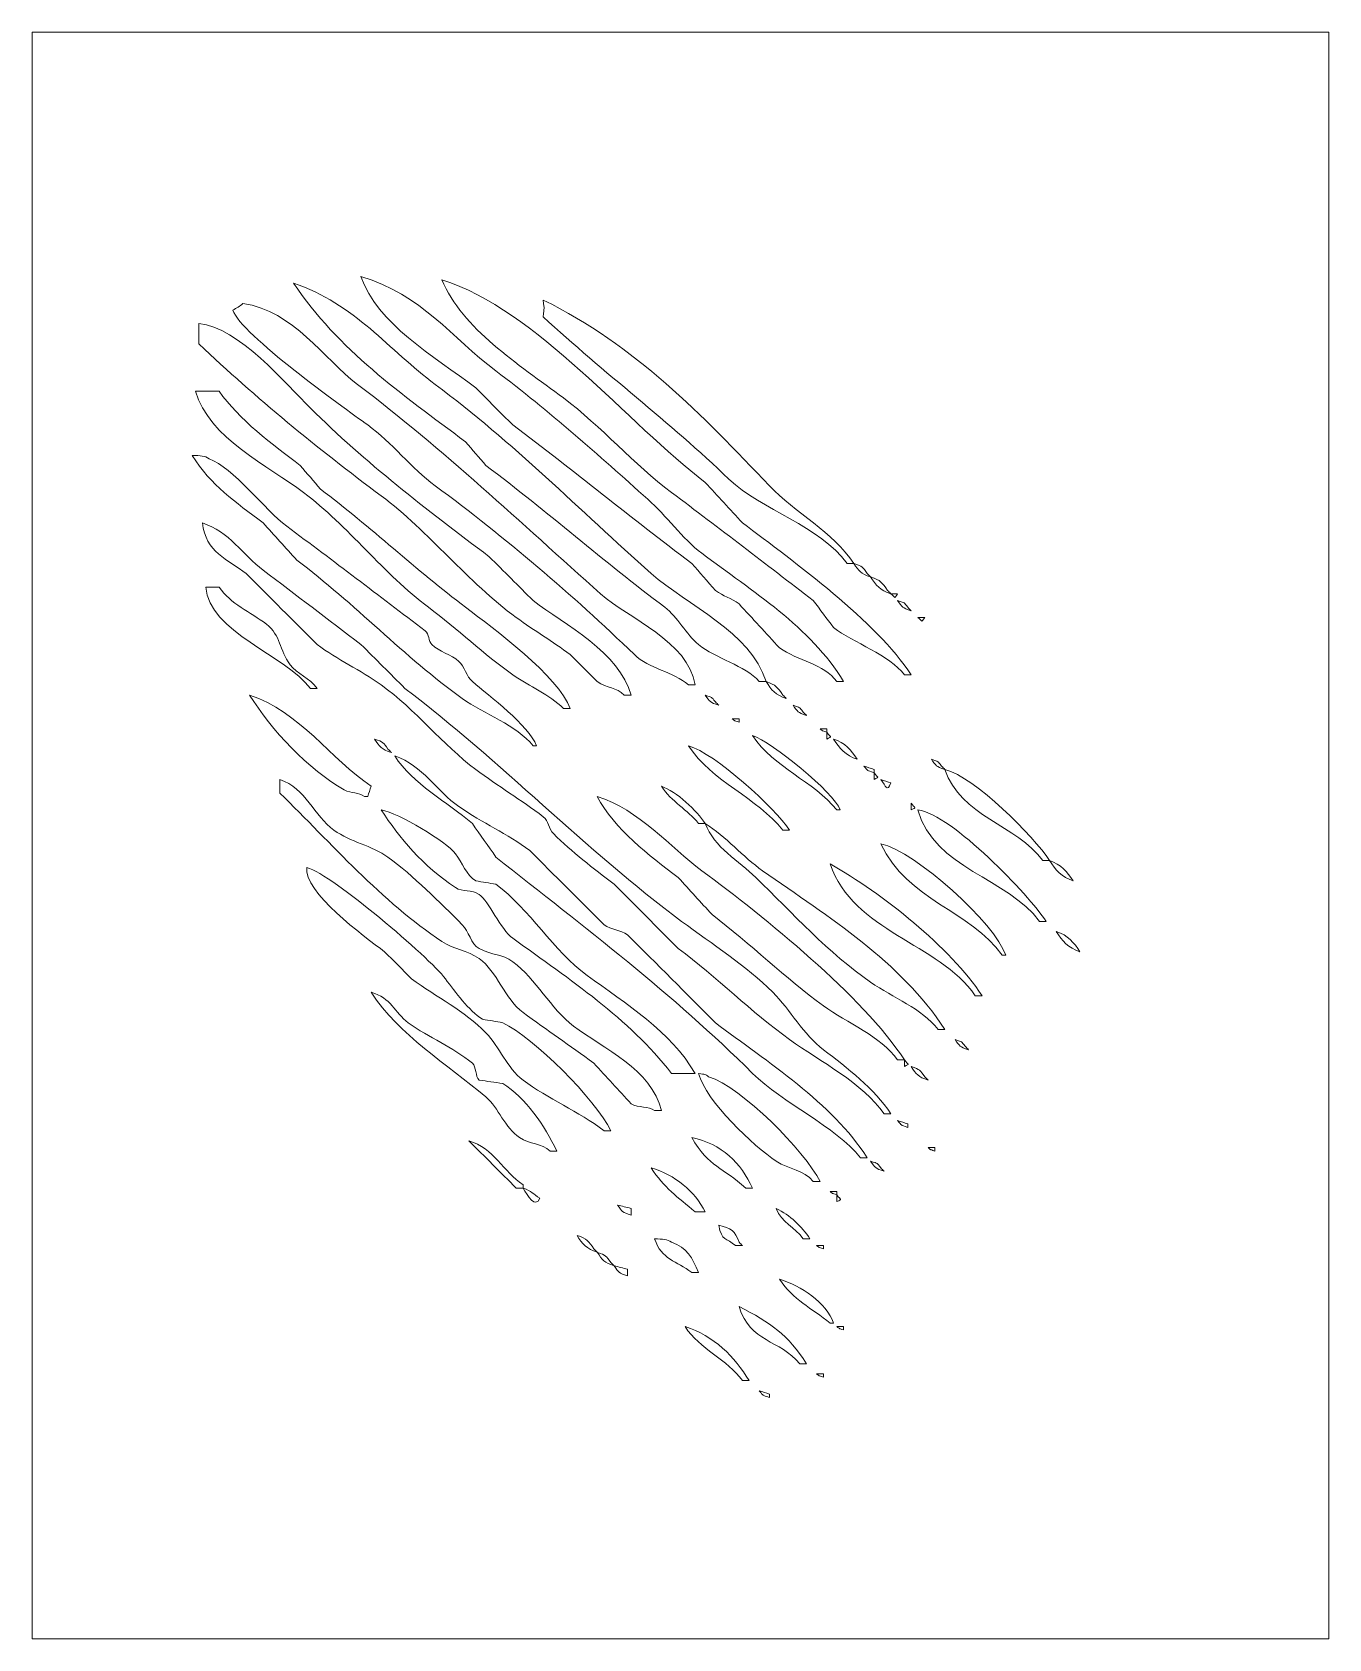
# Model space of a CAD drawing. Extents: x 56 to 440, y 101 to 576.
import ezdxf

# ---------------------------------------------------------------- set-up
doc = ezdxf.new("R2010")
doc.units = 0
doc.header["$MEASUREMENT"] = 0
doc.layers.add('Layer 1', color=7, linetype='Continuous', lineweight=0)

msp = doc.modelspace()

# ---------------------------------------------------------------- linework, layer by layer
at = {"layer": 'Layer 1', "color": 250, "lineweight": 18, "true_color": 0x231f20}
msp.add_lwpolyline([(439.75, 100.53), (55.57, 100.53), (55.57, 576.33), (439.75, 576.33)], close=True, dxfattribs=at)
for points, knots in [([(133, 502), (151.04, 495.96), (161.42, 482.11), (175, 472), (197.98, 454.89), (217.79, 434.83), (239, 416), (249.52, 406.66), (268.5, 398.77), (273, 384), (272.33, 384), (271.67, 384), (271, 384), (266.71, 388.86), (258.01, 390.85), (253, 395), (249.39, 397.99), (246.78, 403.16), (243, 406), (224.82, 419.68), (208.25, 434.31), (190, 448), (188, 450.33), (186, 452.67), (184, 455), (165.13, 469.06), (146.24, 482.29), (133, 502)], [0, 0, 0, 0, 1, 1, 1, 2, 2, 2, 3, 3, 3, 4, 4, 4, 5, 5, 5, 6, 6, 6, 7, 7, 7, 8, 8, 8, 9, 9, 9, 9]), ([(153, 504), (171.06, 498.51), (179.87, 485.9), (193, 476), (208.67, 464.18), (223.36, 451.02), (238, 438), (243.48, 433.13), (248.13, 426.43), (254, 422), (268.84, 410.81), (286.15, 400.22), (296, 384), (295.33, 384), (294.67, 384), (294, 384), (290.13, 389.33), (282.35, 390.12), (277, 394), (273, 398.33), (269, 402.67), (265, 407), (262.61, 408.79), (260.39, 409.21), (258, 411), (255.67, 413.67), (253.33, 416.33), (251, 419), (232.85, 432.51), (216.12, 446.56), (198, 460), (194.33, 463.67), (190.67, 467.33), (187, 471), (174.62, 480.3), (157.62, 490.12), (153, 504)], [0, 0, 0, 0, 1, 1, 1, 2, 2, 2, 3, 3, 3, 4, 4, 4, 5, 5, 5, 6, 6, 6, 7, 7, 7, 8, 8, 8, 9, 9, 9, 10, 10, 10, 11, 11, 11, 12, 12, 12, 12]), ([(177, 503), (205.1, 494.12), (232.19, 460.24), (255, 443), (258.67, 439), (262.33, 435), (266, 431), (281.41, 419.39), (305.69, 401.85), (316, 386), (315.33, 386), (314.67, 386), (314, 386), (309.6, 391.95), (298.87, 395.47), (293, 400), (291, 402.67), (289, 405.33), (287, 408), (272.87, 418.86), (259.29, 429.33), (245, 440), (233.88, 448.3), (224.16, 459.66), (213, 468), (199.59, 478.02), (182.89, 488.55), (177, 503)], [0, 0, 0, 0, 1, 1, 1, 2, 2, 2, 3, 3, 3, 4, 4, 4, 5, 5, 5, 6, 6, 6, 7, 7, 7, 8, 8, 8, 9, 9, 9, 9]), ([(118, 496), (133.1, 493.75), (141.9, 479.63), (152, 472), (177.29, 452.89), (200.42, 430.97), (224, 410), (232.38, 402.55), (249.94, 396.08), (252, 383), (251.33, 383), (250.67, 383), (250, 383), (245.54, 386.95), (238.29, 387.87), (234, 392), (215.41, 409.9), (196.01, 426.45), (175, 442), (168, 447.18), (162.12, 454.82), (155, 460), (147.36, 465.55), (117.6, 486.69), (115, 494), (116.26, 494.65), (117.07, 495.09), (118, 496)], [0, 0, 0, 0, 1, 1, 1, 2, 2, 2, 3, 3, 3, 4, 4, 4, 5, 5, 5, 6, 6, 6, 7, 7, 7, 8, 8, 8, 9, 9, 9, 9]), ([(207, 497), (234.17, 483.66), (254.22, 462.8), (274, 442), (281.57, 434.04), (292.92, 428.25), (299, 419), (298.33, 419), (297.67, 419), (297, 419), (288.99, 430.15), (271.72, 434.7), (262, 444), (244.47, 460.79), (224.85, 475.53), (207, 492), (207.27, 495.33), (207.37, 493.66), (207, 497)], [0, 0, 0, 0, 1, 1, 1, 2, 2, 2, 3, 3, 3, 4, 4, 4, 5, 5, 5, 6, 6, 6, 6]), ([(105, 490), (116.54, 489.1), (130.95, 471.98), (138, 465), (154.33, 448.84), (172.4, 434.94), (191, 421), (195.33, 416.67), (199.67, 412.33), (204, 408), (213.35, 400.99), (229.69, 392.49), (233, 380), (232.33, 380), (231.67, 380), (231, 380), (228.63, 382.32), (226, 382.05), (223, 384), (220.33, 386.67), (217.67, 389.33), (215, 392), (209.62, 396), (204.51, 399), (199, 403), (184.68, 413.39), (173.12, 428.48), (159, 439), (139.95, 453.19), (122.01, 467.88), (105, 484), (105, 486), (105, 488), (105, 490)], [0, 0, 0, 0, 1, 1, 1, 2, 2, 2, 3, 3, 3, 4, 4, 4, 5, 5, 5, 6, 6, 6, 7, 7, 7, 8, 8, 8, 9, 9, 9, 10, 10, 10, 11, 11, 11, 11]), ([(104, 470), (106.33, 470), (108.67, 470), (111, 470), (116.57, 461.82), (127.07, 453.99), (135, 448), (137, 445.67), (139, 443.33), (141, 441), (155.79, 429.85), (169.47, 416.96), (184, 406), (192.2, 399.82), (211.59, 385.55), (215, 376), (214.33, 376), (213.67, 376), (213, 376), (208.76, 380.34), (203.08, 382.43), (198, 386), (189.4, 392.05), (181.63, 399.56), (173, 406), (159.79, 415.86), (149.11, 430.11), (136, 440), (125.71, 447.76), (107.79, 456.24), (104, 470)], [0, 0, 0, 0, 1, 1, 1, 2, 2, 2, 3, 3, 3, 4, 4, 4, 5, 5, 5, 6, 6, 6, 7, 7, 7, 8, 8, 8, 9, 9, 9, 10, 10, 10, 10]), ([(103, 451), (105.53, 450.93), (106.72, 450.88), (108, 450), (115.01, 447.54), (124.67, 434.7), (131, 430), (144.98, 419.63), (158.22, 409.57), (172, 399), (173.18, 398.1), (172.97, 396.01), (174, 395), (176.25, 392.8), (179.66, 392.12), (182, 390), (183.64, 388.52), (184.33, 385.4), (186, 384), (191, 379.8), (202.75, 371.01), (205, 365), (204.67, 365), (204.33, 365), (204, 365), (199.06, 371.18), (189.5, 374.33), (183, 379), (165.86, 391.32), (151.01, 407.16), (134, 420), (130.67, 423.67), (127.33, 427.33), (124, 431), (115.71, 437.26), (108.6, 442.01), (103, 451)], [0, 0, 0, 0, 1, 1, 1, 2, 2, 2, 3, 3, 3, 4, 4, 4, 5, 5, 5, 6, 6, 6, 7, 7, 7, 8, 8, 8, 9, 9, 9, 10, 10, 10, 11, 11, 11, 12, 12, 12, 12]), ([(106, 431), (113.97, 428.47), (118.01, 421.46), (124, 417), (133.88, 409.64), (143.18, 402.38), (153, 395), (157.33, 390.67), (161.67, 386.33), (166, 382), (194.35, 360.57), (219.39, 334.21), (248, 313), (257.16, 306.21), (267.01, 299.97), (275, 292), (280.25, 286.76), (284.06, 279.49), (290, 275), (297.08, 269.64), (305.11, 263.43), (310, 256), (309.33, 256), (308.67, 256), (308, 256), (301.65, 265.13), (289.09, 271.46), (280, 278), (268.63, 286.18), (258.43, 296.42), (247, 305), (240.67, 311.33), (234.33, 317.67), (228, 324), (221.79, 328.7), (215.49, 333.56), (210, 339), (208.63, 340.35), (208.56, 342.82), (207, 344), (200.34, 349.04), (193.66, 353), (187, 358), (177.25, 365.31), (169.04, 375.79), (159, 383), (152.72, 387.51), (146.08, 390.44), (140, 395), (133, 402), (126, 409), (119, 416), (113.55, 420.09), (106.96, 422.37), (106, 431)], [0, 0, 0, 0, 1, 1, 1, 2, 2, 2, 3, 3, 3, 4, 4, 4, 5, 5, 5, 6, 6, 6, 7, 7, 7, 8, 8, 8, 9, 9, 9, 10, 10, 10, 11, 11, 11, 12, 12, 12, 13, 13, 13, 14, 14, 14, 15, 15, 15, 16, 16, 16, 17, 17, 17, 18, 18, 18, 18]), ([(299, 419), (301.68, 418.11), (301.59, 417.97), (303, 416), (303.33, 415.67), (303.67, 415.33), (304, 415), (301.07, 415.95), (300.49, 416.76), (299, 419)], [0, 0, 0, 0, 1, 1, 1, 2, 2, 2, 3, 3, 3, 3]), ([(304, 415), (306.93, 414.05), (307.51, 413.24), (309, 411), (309.33, 410.67), (309.67, 410.33), (310, 410), (306.83, 411.02), (305.6, 412.53), (304, 415)], [0, 0, 0, 0, 1, 1, 1, 2, 2, 2, 3, 3, 3, 3]), ([(107, 412), (108.33, 412), (109.67, 412), (111, 412), (114.38, 406.99), (120.22, 404.62), (125, 401), (129.23, 397.8), (128.78, 393.35), (132, 389), (134.02, 386.27), (137.92, 385.12), (140, 382), (139.33, 382), (138.67, 382), (138, 382), (130.97, 391.56), (107.83, 398.8), (107, 412)], [0, 0, 0, 0, 1, 1, 1, 2, 2, 2, 3, 3, 3, 4, 4, 4, 5, 5, 5, 6, 6, 6, 6]), ([(310, 410), (310.67, 410), (311.33, 410), (312, 410), (310.81, 408.39), (311.58, 408.78), (310, 410)], [0, 0, 0, 0, 1, 1, 1, 2, 2, 2, 2]), ([(312, 408), (314.39, 407.16), (313.64, 407.6), (315, 406), (315.33, 405.67), (315.67, 405.33), (316, 405), (313.32, 405.89), (313.41, 406.03), (312, 408)], [0, 0, 0, 0, 1, 1, 1, 2, 2, 2, 3, 3, 3, 3]), ([(318, 403), (318.67, 403), (319.33, 403), (320, 403), (318.81, 401.39), (319.58, 401.78), (318, 403)], [0, 0, 0, 0, 1, 1, 1, 2, 2, 2, 2]), ([(273, 384), (275.93, 383.05), (276.51, 382.24), (278, 380), (278.33, 379.67), (278.67, 379.33), (279, 379), (275.83, 380.02), (274.6, 381.53), (273, 384)], [0, 0, 0, 0, 1, 1, 1, 2, 2, 2, 3, 3, 3, 3]), ([(120, 380), (134.86, 375.11), (144.11, 361.09), (156, 353), (155.67, 352), (155.33, 351), (155, 350), (154.67, 350), (154.33, 350), (154, 350), (152.25, 351.35), (150.27, 350.74), (148, 352), (137.45, 357.85), (126.4, 369.77), (120, 380)], [0, 0, 0, 0, 1, 1, 1, 2, 2, 2, 3, 3, 3, 4, 4, 4, 5, 5, 5, 5]), ([(255, 380), (257.39, 379.16), (256.64, 379.6), (258, 378), (258.33, 377.67), (258.67, 377.33), (259, 377), (256.32, 377.89), (256.41, 378.03), (255, 380)], [0, 0, 0, 0, 1, 1, 1, 2, 2, 2, 3, 3, 3, 3]), ([(281, 377), (283.39, 376.16), (282.64, 376.6), (284, 375), (284.33, 374.67), (284.67, 374.33), (285, 374), (282.32, 374.89), (282.41, 375.03), (281, 377)], [0, 0, 0, 0, 1, 1, 1, 2, 2, 2, 3, 3, 3, 3]), ([(263, 373), (263.67, 373), (264.33, 373), (265, 373), (265, 372.67), (265, 372.33), (265, 372), (263.25, 372.63), (264.03, 372.19), (263, 373)], [0, 0, 0, 0, 1, 1, 1, 2, 2, 2, 3, 3, 3, 3]), ([(157, 367), (159.68, 366.11), (159.59, 365.97), (161, 364), (161.33, 363.67), (161.67, 363.33), (162, 363), (159.07, 363.95), (158.49, 364.76), (157, 367)], [0, 0, 0, 0, 1, 1, 1, 2, 2, 2, 3, 3, 3, 3]), ([(269, 368), (274.59, 366.2), (293.19, 351.14), (295, 346), (294.67, 346), (294.33, 346), (294, 346), (287.03, 354.6), (275.28, 358.47), (269, 368)], [0, 0, 0, 0, 1, 1, 1, 2, 2, 2, 3, 3, 3, 3]), ([(289, 370), (289.67, 370), (290.33, 370), (291, 370), (291, 369.67), (291, 369.33), (291, 369), (289.25, 369.63), (290.03, 369.19), (289, 370)], [0, 0, 0, 0, 1, 1, 1, 2, 2, 2, 3, 3, 3, 3]), ([(291, 369), (292.12, 367.34), (292.77, 367.93), (291, 367), (291, 367.67), (291, 368.33), (291, 369)], [0, 0, 0, 0, 1, 1, 1, 2, 2, 2, 2]), ([(293, 367), (296.41, 365.9), (298.27, 363.7), (300, 361), (296.59, 362.1), (294.73, 364.3), (293, 367)], [0, 0, 0, 0, 1, 1, 1, 2, 2, 2, 2]), ([(163, 362), (171.36, 359.2), (175.45, 351.52), (182, 347), (189.14, 342.06), (196.22, 339.05), (203, 334), (210.33, 326.67), (217.67, 319.33), (225, 312), (227.21, 310.4), (229.7, 310.59), (232, 309), (240.67, 300.33), (249.33, 291.67), (258, 283), (273.33, 271.41), (292.51, 259.27), (303, 243), (302.33, 243), (301.67, 243), (301, 243), (293.59, 252.31), (277.84, 259.19), (269, 268), (245.5, 291.43), (219.26, 311.24), (193, 332), (190.67, 335.33), (188.33, 338.67), (186, 342), (178.65, 348.28), (168.25, 353.75), (163, 362)], [0, 0, 0, 0, 1, 1, 1, 2, 2, 2, 3, 3, 3, 4, 4, 4, 5, 5, 5, 6, 6, 6, 7, 7, 7, 8, 8, 8, 9, 9, 9, 10, 10, 10, 11, 11, 11, 11]), ([(250, 365), (257.82, 362.88), (275.81, 346.46), (280, 340), (279.33, 340), (278.67, 340), (278, 340), (270.31, 349.67), (257.02, 354.36), (250, 365)], [0, 0, 0, 0, 1, 1, 1, 2, 2, 2, 3, 3, 3, 3]), ([(302, 359), (303, 358.67), (304, 358.33), (305, 358), (305, 357.67), (305, 357.33), (305, 357), (302.61, 357.84), (303.36, 357.4), (302, 359)], [0, 0, 0, 0, 1, 1, 1, 2, 2, 2, 3, 3, 3, 3]), ([(305, 357), (306.12, 355.34), (306.77, 355.93), (305, 355), (305, 355.67), (305, 356.33), (305, 357)], [0, 0, 0, 0, 1, 1, 1, 2, 2, 2, 2]), ([(322, 361), (324.39, 360.16), (323.64, 360.6), (325, 359), (325.33, 358.67), (325.67, 358.33), (326, 358), (323.32, 358.89), (323.41, 359.03), (322, 361)], [0, 0, 0, 0, 1, 1, 1, 2, 2, 2, 3, 3, 3, 3]), ([(326, 358), (334.98, 355.6), (352.24, 338.32), (357, 331), (356.33, 331), (355.67, 331), (355, 331), (347.34, 341.53), (330.48, 344.2), (326, 358)], [0, 0, 0, 0, 1, 1, 1, 2, 2, 2, 3, 3, 3, 3]), ([(129, 355), (136.68, 352.5), (139.09, 344.21), (145, 340), (149.96, 336.47), (156.18, 335.49), (161, 332), (168.4, 326.66), (176.46, 318.52), (183, 312), (184.89, 310.11), (185.59, 306.3), (188, 305), (192.13, 302.78), (194.67, 303.47), (198, 301), (204.79, 295.97), (209.19, 287.14), (216, 282), (224.64, 275.47), (239.19, 269.12), (242, 257), (241.33, 257), (240.67, 257), (240, 257), (238.12, 258.32), (235.3, 257.7), (233, 259), (229.33, 263), (225.67, 267), (222, 271), (214.75, 276.3), (208.24, 280.71), (201, 286), (195.63, 289.92), (193.29, 298.3), (188, 302), (184.5, 304.45), (180.53, 304.65), (177, 307), (159.22, 318.83), (144.07, 336.18), (129, 351), (129, 352.33), (129, 353.67), (129, 355)], [0, 0, 0, 0, 1, 1, 1, 2, 2, 2, 3, 3, 3, 4, 4, 4, 5, 5, 5, 6, 6, 6, 7, 7, 7, 8, 8, 8, 9, 9, 9, 10, 10, 10, 11, 11, 11, 12, 12, 12, 13, 13, 13, 14, 14, 14, 15, 15, 15, 15]), ([(242, 353), (246.42, 351.53), (252.58, 345.67), (255, 342), (254.33, 342), (253.67, 342), (253, 342), (249.74, 346.07), (245, 348.44), (242, 353)], [0, 0, 0, 0, 1, 1, 1, 2, 2, 2, 3, 3, 3, 3]), ([(307, 355), (308, 354.67), (309, 354.33), (310, 354), (308.77, 351.09), (308.6, 353.1), (307, 355)], [0, 0, 0, 0, 1, 1, 1, 2, 2, 2, 2]), ([(223, 350), (235.38, 346.09), (244.49, 335.06), (254, 328), (272.5, 314.27), (301.62, 290.94), (314, 272), (313.33, 272), (312.67, 272), (312, 272), (306.97, 278.95), (297.01, 282.92), (290, 288), (278.68, 296.2), (268.37, 306.42), (257, 315), (253.67, 318.67), (250.33, 322.33), (247, 326), (238.53, 332.41), (227.99, 340.32), (223, 350)], [0, 0, 0, 0, 1, 1, 1, 2, 2, 2, 3, 3, 3, 4, 4, 4, 5, 5, 5, 6, 6, 6, 7, 7, 7, 7]), ([(316, 348), (317.12, 346.34), (317.77, 346.93), (316, 346), (316, 346.67), (316, 347.33), (316, 348)], [0, 0, 0, 0, 1, 1, 1, 2, 2, 2, 2]), ([(159, 346), (164.14, 345.16), (178.29, 336.56), (181, 333), (182.94, 330.45), (184.29, 326.59), (187, 325), (189, 324.67), (191, 324.33), (193, 324), (202.93, 316.66), (210.04, 304.23), (220, 297), (231.43, 288.7), (244.74, 280.34), (252, 268), (249.67, 268), (247.33, 268), (245, 268), (232.18, 284.46), (214.98, 295.58), (198, 308), (194.31, 310.7), (190.9, 318.99), (188, 321), (185.84, 322.5), (183.1, 321.63), (181, 323), (171.35, 329.32), (164.37, 337.79), (159, 346)], [0, 0, 0, 0, 1, 1, 1, 2, 2, 2, 3, 3, 3, 4, 4, 4, 5, 5, 5, 6, 6, 6, 7, 7, 7, 8, 8, 8, 9, 9, 9, 10, 10, 10, 10]), ([(318, 346), (328.2, 344.66), (350.93, 320.71), (356, 313), (355.33, 313), (354.67, 313), (354, 313), (344.68, 325.85), (322.81, 328.65), (318, 346)], [0, 0, 0, 0, 1, 1, 1, 2, 2, 2, 3, 3, 3, 3]), ([(255, 342), (261.14, 338.08), (266.17, 332.1), (272, 328), (291.82, 314.05), (312.73, 301.25), (326, 281), (325.33, 281), (324.67, 281), (324, 281), (319.04, 287.22), (310.68, 290.42), (304, 295), (291.68, 303.46), (280.61, 315.61), (270, 326), (265.04, 330.86), (257.53, 334.89), (255, 342)], [0, 0, 0, 0, 1, 1, 1, 2, 2, 2, 3, 3, 3, 4, 4, 4, 5, 5, 5, 6, 6, 6, 6]), ([(307, 336), (317.36, 333.72), (341, 312.26), (344, 303), (343.67, 303), (343.33, 303), (343, 303), (333.41, 316.26), (314.95, 319.11), (307, 336)], [0, 0, 0, 0, 1, 1, 1, 2, 2, 2, 3, 3, 3, 3]), ([(137, 329), (144.86, 326.51), (173.05, 302.53), (178, 296), (181.04, 291.99), (184.85, 286.66), (189, 284), (191, 283.67), (193, 283.33), (195, 283), (204.06, 278.59), (222.63, 260.32), (227, 251), (226.33, 251), (225.67, 251), (225, 251), (217.45, 256.87), (208.45, 260.39), (201, 266), (196.18, 269.63), (194.16, 275.71), (190, 280), (183.72, 286.48), (175.39, 290.58), (168, 296), (165.33, 298.67), (162.67, 301.33), (160, 304), (154, 308.47), (135.65, 321.93), (137, 329)], [0, 0, 0, 0, 1, 1, 1, 2, 2, 2, 3, 3, 3, 4, 4, 4, 5, 5, 5, 6, 6, 6, 7, 7, 7, 8, 8, 8, 9, 9, 9, 10, 10, 10, 10]), ([(292, 330), (307.49, 321.27), (327.6, 305.34), (337, 291), (336.33, 291), (335.67, 291), (335, 291), (324.07, 306.69), (298.87, 309.88), (292, 330)], [0, 0, 0, 0, 1, 1, 1, 2, 2, 2, 3, 3, 3, 3]), ([(357, 331), (360.41, 329.9), (362.27, 327.7), (364, 325), (360.59, 326.1), (358.73, 328.3), (357, 331)], [0, 0, 0, 0, 1, 1, 1, 2, 2, 2, 2]), ([(359, 310), (362.41, 308.9), (364.27, 306.7), (366, 304), (362.59, 305.1), (360.73, 307.3), (359, 310)], [0, 0, 0, 0, 1, 1, 1, 2, 2, 2, 2]), ([(156, 292), (162.02, 290.39), (162.85, 286.02), (167, 283), (173.26, 278.44), (180.12, 275.88), (186, 271), (187.25, 269.97), (186.83, 267.05), (188, 266), (190.33, 265.67), (192.67, 265.33), (195, 265), (201.77, 260.78), (207.43, 252.56), (211, 245), (210.33, 245), (209.67, 245), (209, 245), (206.47, 247.32), (203.1, 247), (200, 249), (195.52, 251.89), (193.85, 257.72), (190, 261), (178.56, 270.74), (164.26, 279.27), (156, 292)], [0, 0, 0, 0, 1, 1, 1, 2, 2, 2, 3, 3, 3, 4, 4, 4, 5, 5, 5, 6, 6, 6, 7, 7, 7, 8, 8, 8, 9, 9, 9, 9]), ([(329, 278), (331.39, 277.16), (330.64, 277.6), (332, 276), (332.33, 275.67), (332.67, 275.33), (333, 275), (330.32, 275.89), (330.41, 276.03), (329, 278)], [0, 0, 0, 0, 1, 1, 1, 2, 2, 2, 3, 3, 3, 3]), ([(314, 272), (315.12, 270.34), (315.77, 270.93), (314, 270), (314, 270.67), (314, 271.33), (314, 272)], [0, 0, 0, 0, 1, 1, 1, 2, 2, 2, 2]), ([(253, 268), (255.08, 267.63), (254.92, 267.76), (256, 267), (265.69, 263.96), (284.59, 244.93), (289, 236), (288.33, 236), (287.67, 236), (287, 236), (284.11, 239.49), (279.92, 239.43), (276, 242), (269.36, 246.35), (255.21, 259.71), (253, 268)], [0, 0, 0, 0, 1, 1, 1, 2, 2, 2, 3, 3, 3, 4, 4, 4, 5, 5, 5, 5]), ([(316, 270), (318.68, 269.11), (318.59, 268.97), (320, 267), (320.33, 266.67), (320.67, 266.33), (321, 266), (318.07, 266.95), (317.49, 267.76), (316, 270)], [0, 0, 0, 0, 1, 1, 1, 2, 2, 2, 3, 3, 3, 3]), ([(312, 254), (313, 253.67), (314, 253.33), (315, 253), (315, 252.67), (315, 252.33), (315, 252), (312.61, 252.84), (313.36, 252.4), (312, 254)], [0, 0, 0, 0, 1, 1, 1, 2, 2, 2, 3, 3, 3, 3]), ([(185, 248), (192.25, 245.87), (195.32, 238.84), (201, 235), (201, 234.67), (201, 234.33), (201, 234), (200.33, 234), (199.67, 234), (199, 234), (194.33, 238.67), (189.67, 243.33), (185, 248)], [0, 0, 0, 0, 1, 1, 1, 2, 2, 2, 3, 3, 3, 4, 4, 4, 4]), ([(251, 249), (259.95, 247.13), (265.56, 241.43), (269, 234), (268.33, 234), (267.67, 234), (267, 234), (260.26, 240.23), (256.14, 240.07), (251, 249)], [0, 0, 0, 0, 1, 1, 1, 2, 2, 2, 3, 3, 3, 3]), ([(321, 246), (321.67, 246), (322.33, 246), (323, 246), (323, 245.67), (323, 245.33), (323, 245), (321.25, 245.63), (322.03, 245.19), (321, 246)], [0, 0, 0, 0, 1, 1, 1, 2, 2, 2, 3, 3, 3, 3]), ([(239, 240), (245.9, 238.01), (252, 233.03), (255, 227), (254, 227), (253, 227), (252, 227), (246.88, 231.31), (242.65, 234.18), (239, 240)], [0, 0, 0, 0, 1, 1, 1, 2, 2, 2, 3, 3, 3, 3]), ([(304, 242), (306.39, 241.16), (305.64, 241.6), (307, 240), (307.33, 239.67), (307.67, 239.33), (308, 239), (305.32, 239.89), (305.41, 240.03), (304, 242)], [0, 0, 0, 0, 1, 1, 1, 2, 2, 2, 3, 3, 3, 3]), ([(201, 234), (203.72, 233.12), (203.94, 232.29), (206, 231), (204.63, 227.87), (202.47, 231.65), (201, 234)], [0, 0, 0, 0, 1, 1, 1, 2, 2, 2, 2]), ([(229, 229), (230.33, 228.67), (231.67, 228.33), (233, 228), (233, 227.33), (233, 226.67), (233, 226), (230.32, 226.89), (230.41, 227.03), (229, 229)], [0, 0, 0, 0, 1, 1, 1, 2, 2, 2, 3, 3, 3, 3]), ([(292, 233), (292.67, 233), (293.33, 233), (294, 233), (294, 232.67), (294, 232.33), (294, 232), (292.25, 232.63), (293.03, 232.19), (292, 233)], [0, 0, 0, 0, 1, 1, 1, 2, 2, 2, 3, 3, 3, 3]), ([(294, 232), (295.12, 230.34), (295.77, 230.93), (294, 230), (294, 230.67), (294, 231.33), (294, 232)], [0, 0, 0, 0, 1, 1, 1, 2, 2, 2, 2]), ([(276, 228), (280.1, 225.99), (283.61, 222.7), (286, 219), (285.33, 219), (284.67, 219), (284, 219), (281.55, 222.58), (277.63, 223.65), (276, 228)], [0, 0, 0, 0, 1, 1, 1, 2, 2, 2, 3, 3, 3, 3]), ([(217, 220), (219.93, 219.05), (220.51, 218.24), (222, 216), (222.33, 215.67), (222.67, 215.33), (223, 215), (219.83, 216.02), (218.6, 217.53), (217, 220)], [0, 0, 0, 0, 1, 1, 1, 2, 2, 2, 3, 3, 3, 3]), ([(240, 219), (242.53, 218.93), (243.72, 218.88), (245, 218), (249.62, 216.49), (251.21, 213.32), (253, 209), (252.33, 209), (251.67, 209), (251, 209), (246.51, 212.56), (242, 212.73), (240, 219)], [0, 0, 0, 0, 1, 1, 1, 2, 2, 2, 3, 3, 3, 4, 4, 4, 4]), ([(259, 223), (262.7, 222.11), (263.8, 221.46), (265, 218), (265.33, 217.67), (265.67, 217.33), (266, 217), (265.33, 217), (264.67, 217), (264, 217), (261.11, 219.38), (259.93, 218.22), (259, 223)], [0, 0, 0, 0, 1, 1, 1, 2, 2, 2, 3, 3, 3, 4, 4, 4, 4]), ([(223, 215), (225.68, 214.11), (225.59, 213.97), (227, 212), (227.33, 211.67), (227.67, 211.33), (228, 211), (225.07, 211.95), (224.49, 212.76), (223, 215)], [0, 0, 0, 0, 1, 1, 1, 2, 2, 2, 3, 3, 3, 3]), ([(288, 217), (288.67, 217), (289.33, 217), (290, 217), (290, 216.67), (290, 216.33), (290, 216), (288.25, 216.63), (289.03, 216.19), (288, 217)], [0, 0, 0, 0, 1, 1, 1, 2, 2, 2, 3, 3, 3, 3]), ([(228, 211), (229.33, 210.67), (230.67, 210.33), (232, 210), (232, 209.33), (232, 208.67), (232, 208), (229.32, 208.89), (229.41, 209.03), (228, 211)], [0, 0, 0, 0, 1, 1, 1, 2, 2, 2, 3, 3, 3, 3]), ([(277, 207), (283.24, 205.23), (290.97, 200.05), (293, 194), (292.67, 194), (292.33, 194), (292, 194), (286.58, 198.45), (280.9, 201.04), (277, 207)], [0, 0, 0, 0, 1, 1, 1, 2, 2, 2, 3, 3, 3, 3]), ([(265, 199), (274.39, 194.07), (279.5, 190.64), (285, 182), (284.33, 182), (283.67, 182), (283, 182), (277.03, 189.31), (268.3, 188.12), (265, 199)], [0, 0, 0, 0, 1, 1, 1, 2, 2, 2, 3, 3, 3, 3]), ([(249, 193), (257.67, 190.28), (263.62, 184.11), (268, 177), (267.33, 177), (266.67, 177), (266, 177), (261.49, 183.23), (253.41, 186.34), (249, 193)], [0, 0, 0, 0, 1, 1, 1, 2, 2, 2, 3, 3, 3, 3]), ([(294, 193), (294.67, 193), (295.33, 193), (296, 193), (296, 192.67), (296, 192.33), (296, 192), (294.25, 192.63), (295.03, 192.19), (294, 193)], [0, 0, 0, 0, 1, 1, 1, 2, 2, 2, 3, 3, 3, 3]), ([(288, 179), (288.67, 179), (289.33, 179), (290, 179), (290, 178.67), (290, 178.33), (290, 178), (288.25, 178.63), (289.03, 178.19), (288, 179)], [0, 0, 0, 0, 1, 1, 1, 2, 2, 2, 3, 3, 3, 3]), ([(271, 174), (272, 173.67), (273, 173.33), (274, 173), (274, 172.67), (274, 172.33), (274, 172), (271.61, 172.84), (272.36, 172.4), (271, 174)], [0, 0, 0, 0, 1, 1, 1, 2, 2, 2, 3, 3, 3, 3])]:
    msp.add_open_spline(points, degree=3, knots=knots, dxfattribs=at)

doc.saveas('drawing.dxf')
